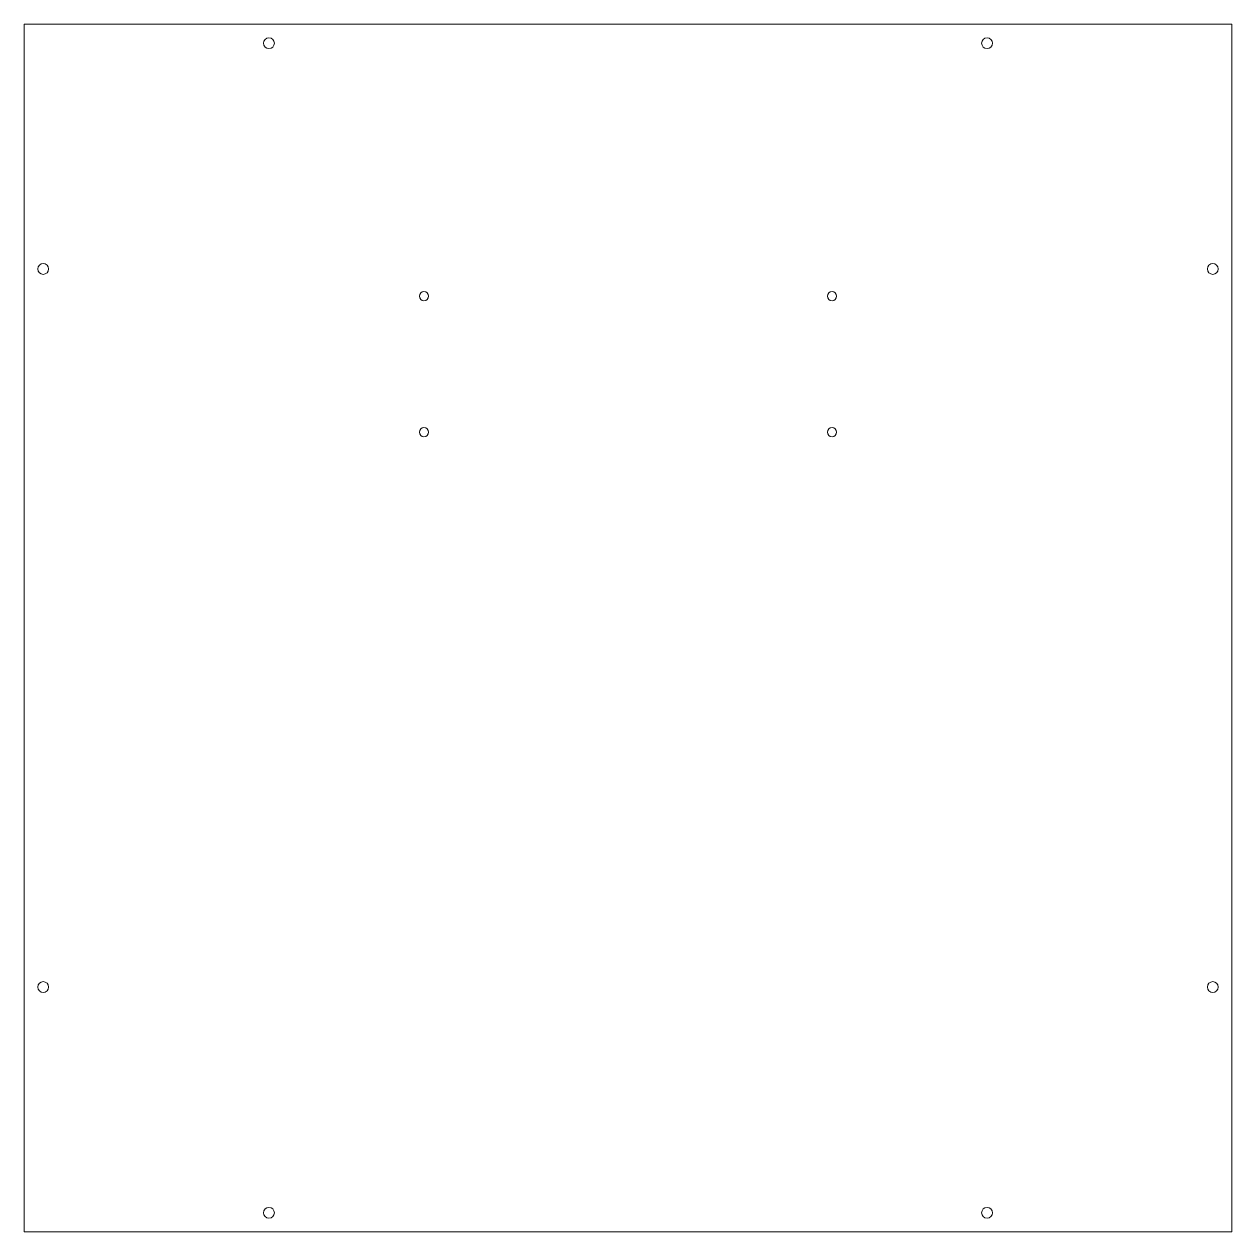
# Model space of a CAD drawing. Header units: millimetres. Extents: x 0 to 444, y 0 to 444.
import ezdxf

# ---------------------------------------------------------------- set-up
doc = ezdxf.new("R2010")
doc.units = ezdxf.units.MM

msp = doc.modelspace()

# ---------------------------------------------------------------- linework, layer by layer
at = {"color": 170, "linetype": 'Continuous', "lineweight": 15}
for p, q in [((0, 444), (0, 0)), ((444, 444), (0, 444)), ((444, 0), (444, 444)), ((0, 0), (444, 0))]:
    msp.add_line(p, q, dxfattribs=at)
for centre, radius in [((90, 437), 2), ((354, 437), 2), ((7, 354), 2), ((437, 354), 2), ((147, 344), 1.7), ((297, 344), 1.7), ((147, 294), 1.7), ((297, 294), 1.7), ((7, 90), 2), ((437, 90), 2), ((90, 7), 2), ((354, 7), 2)]:
    msp.add_circle(centre, radius, dxfattribs=at)

doc.saveas('drawing.dxf')
